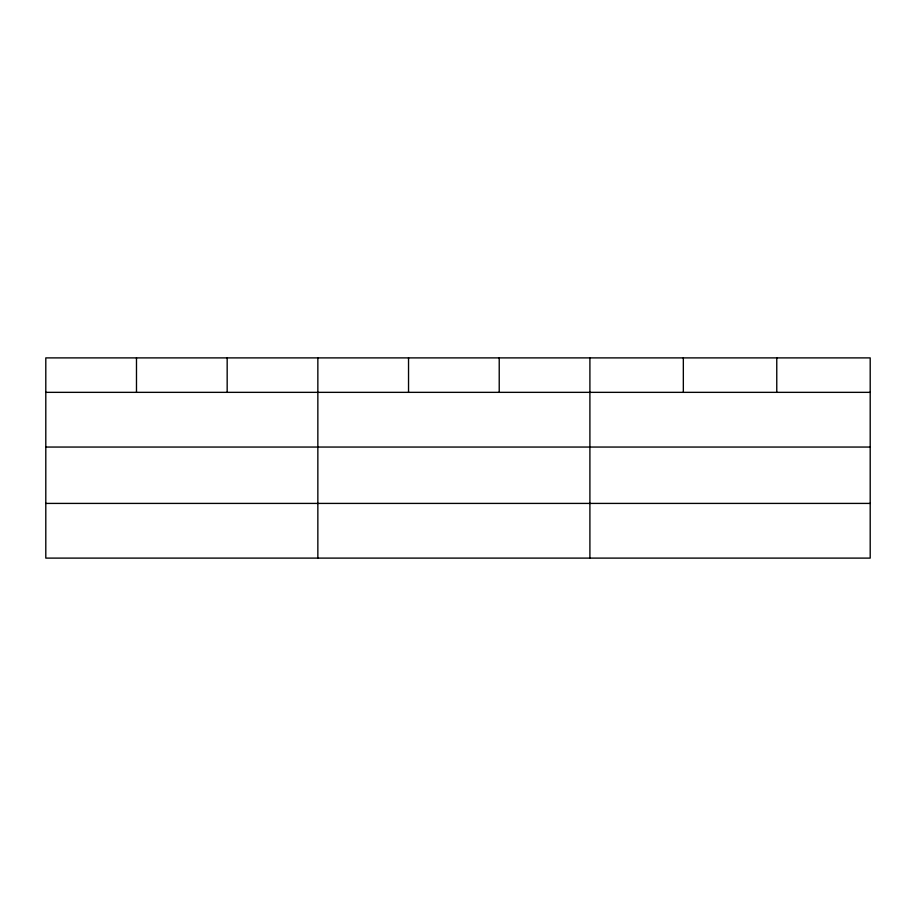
<?xml version="1.0" encoding="UTF-8"?>
<svg xmlns="http://www.w3.org/2000/svg" width="916" height="916" viewBox="0 0 916 916"><rect width="100%" height="100%" fill="white"/><g stroke="black" fill="none" stroke-linecap="round" stroke-linejoin="round"><path stroke-width="1.37" d="M870.2 447.054L870.2 357.893L45.8 357.893L45.8 558.107L870.2 558.107L870.2 447.054L45.8 447.054M45.8 392.346L870.2 392.346M45.8 503.411L870.2 503.411M776.768 357.893L776.768 392.346M683.336 357.893L683.336 392.346M589.904 357.893L589.904 558.107M499.22 357.893L499.22 392.346M408.536 357.893L408.536 392.346M317.852 357.893L317.852 558.107M227.168 357.893L227.168 392.346M136.484 357.893L136.484 392.346"/></g></svg>
